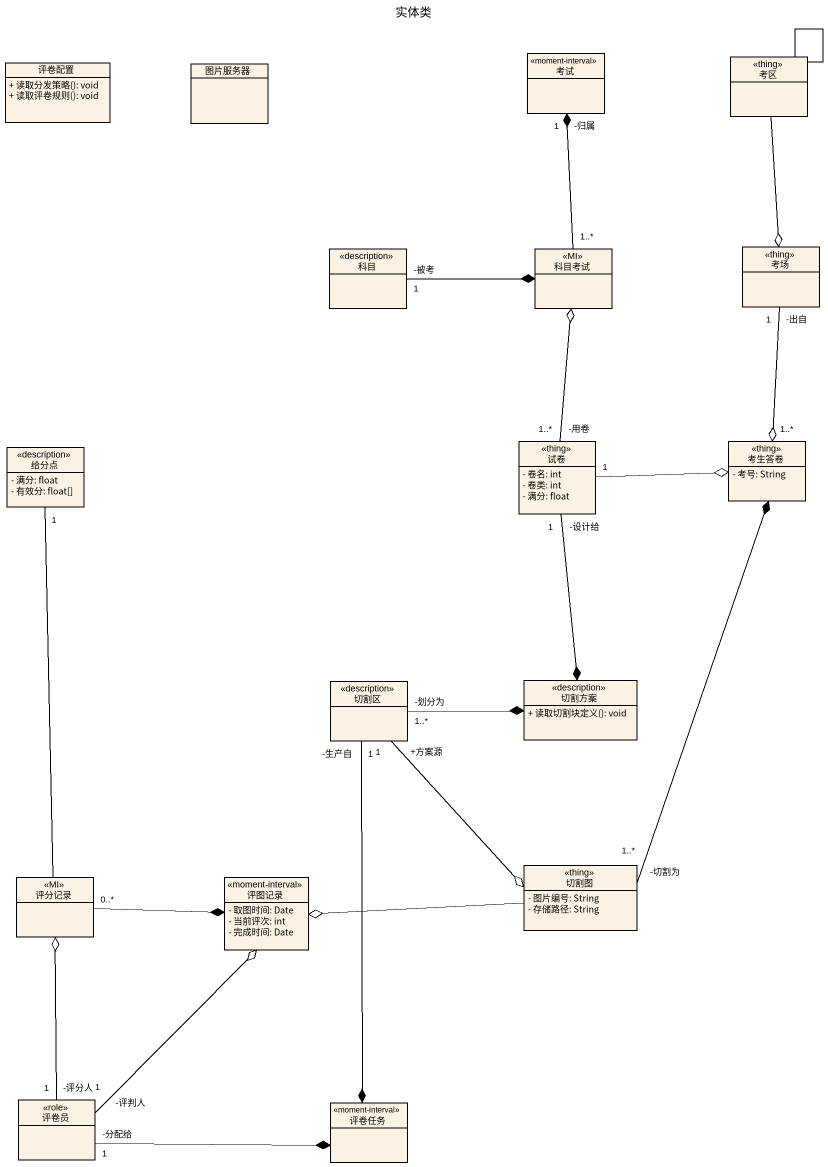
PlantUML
@startuml
title 实体类
hide circle
hide empty members
skinparam classAttributeIconSize 0
class 评卷配置 {
  + 读取分发策略(): void
  + 读取评卷规则(): void
}
class 图片服务器
class 考试 <<moment-interval>>
class 考区 <<thing>>
class 科目 <<description>>
class 科目考试 <<MI>>
class 考场 <<thing>>
class 给分点 <<description>> {
  - 满分: float
  - 有效分: float[]
}
class 试卷 <<thing>> {
  - 卷名: int
  - 卷类: int
  - 满分: float
}
class 考生答卷 <<thing>> {
  - 考号: String
}
class 切割区 <<description>>
class 切割方案 <<description>> {
  + 读取切割块定义(): void
}
class 评分记录 <<MI>>
class 评图记录 <<moment-interval>> {
  - 取图时间: Date
  - 当前评次: int
  - 完成时间: Date
}
class 切割图 <<thing>> {
  - 图片编号: String
  - 存储路径: String
}
class 评卷员 <<role>>
class 评卷任务 <<moment-interval>>
考区 -- 考区
考区 --o 考场
科目 "-被考\n1" -right-* 科目考试
科目考试 "1..*" -up-* "-归属\n1" 考试
考场 "-出自\n1" --o "1..*" 考生答卷
给分点 "1" -- 评分记录
试卷 "-用卷\n1..*" -up-o 科目考试
试卷 "1" -right-o 考生答卷
试卷 "-设计给\n1" --* 切割方案
切割区 "-划分为\n1..*" -right-* 切割方案
切割区 "+方案源\n1" --o 切割图
切割区 "-生产自\n1" --* 评卷任务
评分记录 "0..*" -right-* 评图记录
切割图 "-切割为\n1..*" -up-* 考生答卷
切割图 -left-o 评图记录
评卷员 "-评分人\n1" -up-o 评分记录
评卷员 "-评判人\n1" -up-o 评图记录
评卷员 "-分配给\n1" -right-* 评卷任务
@enduml
